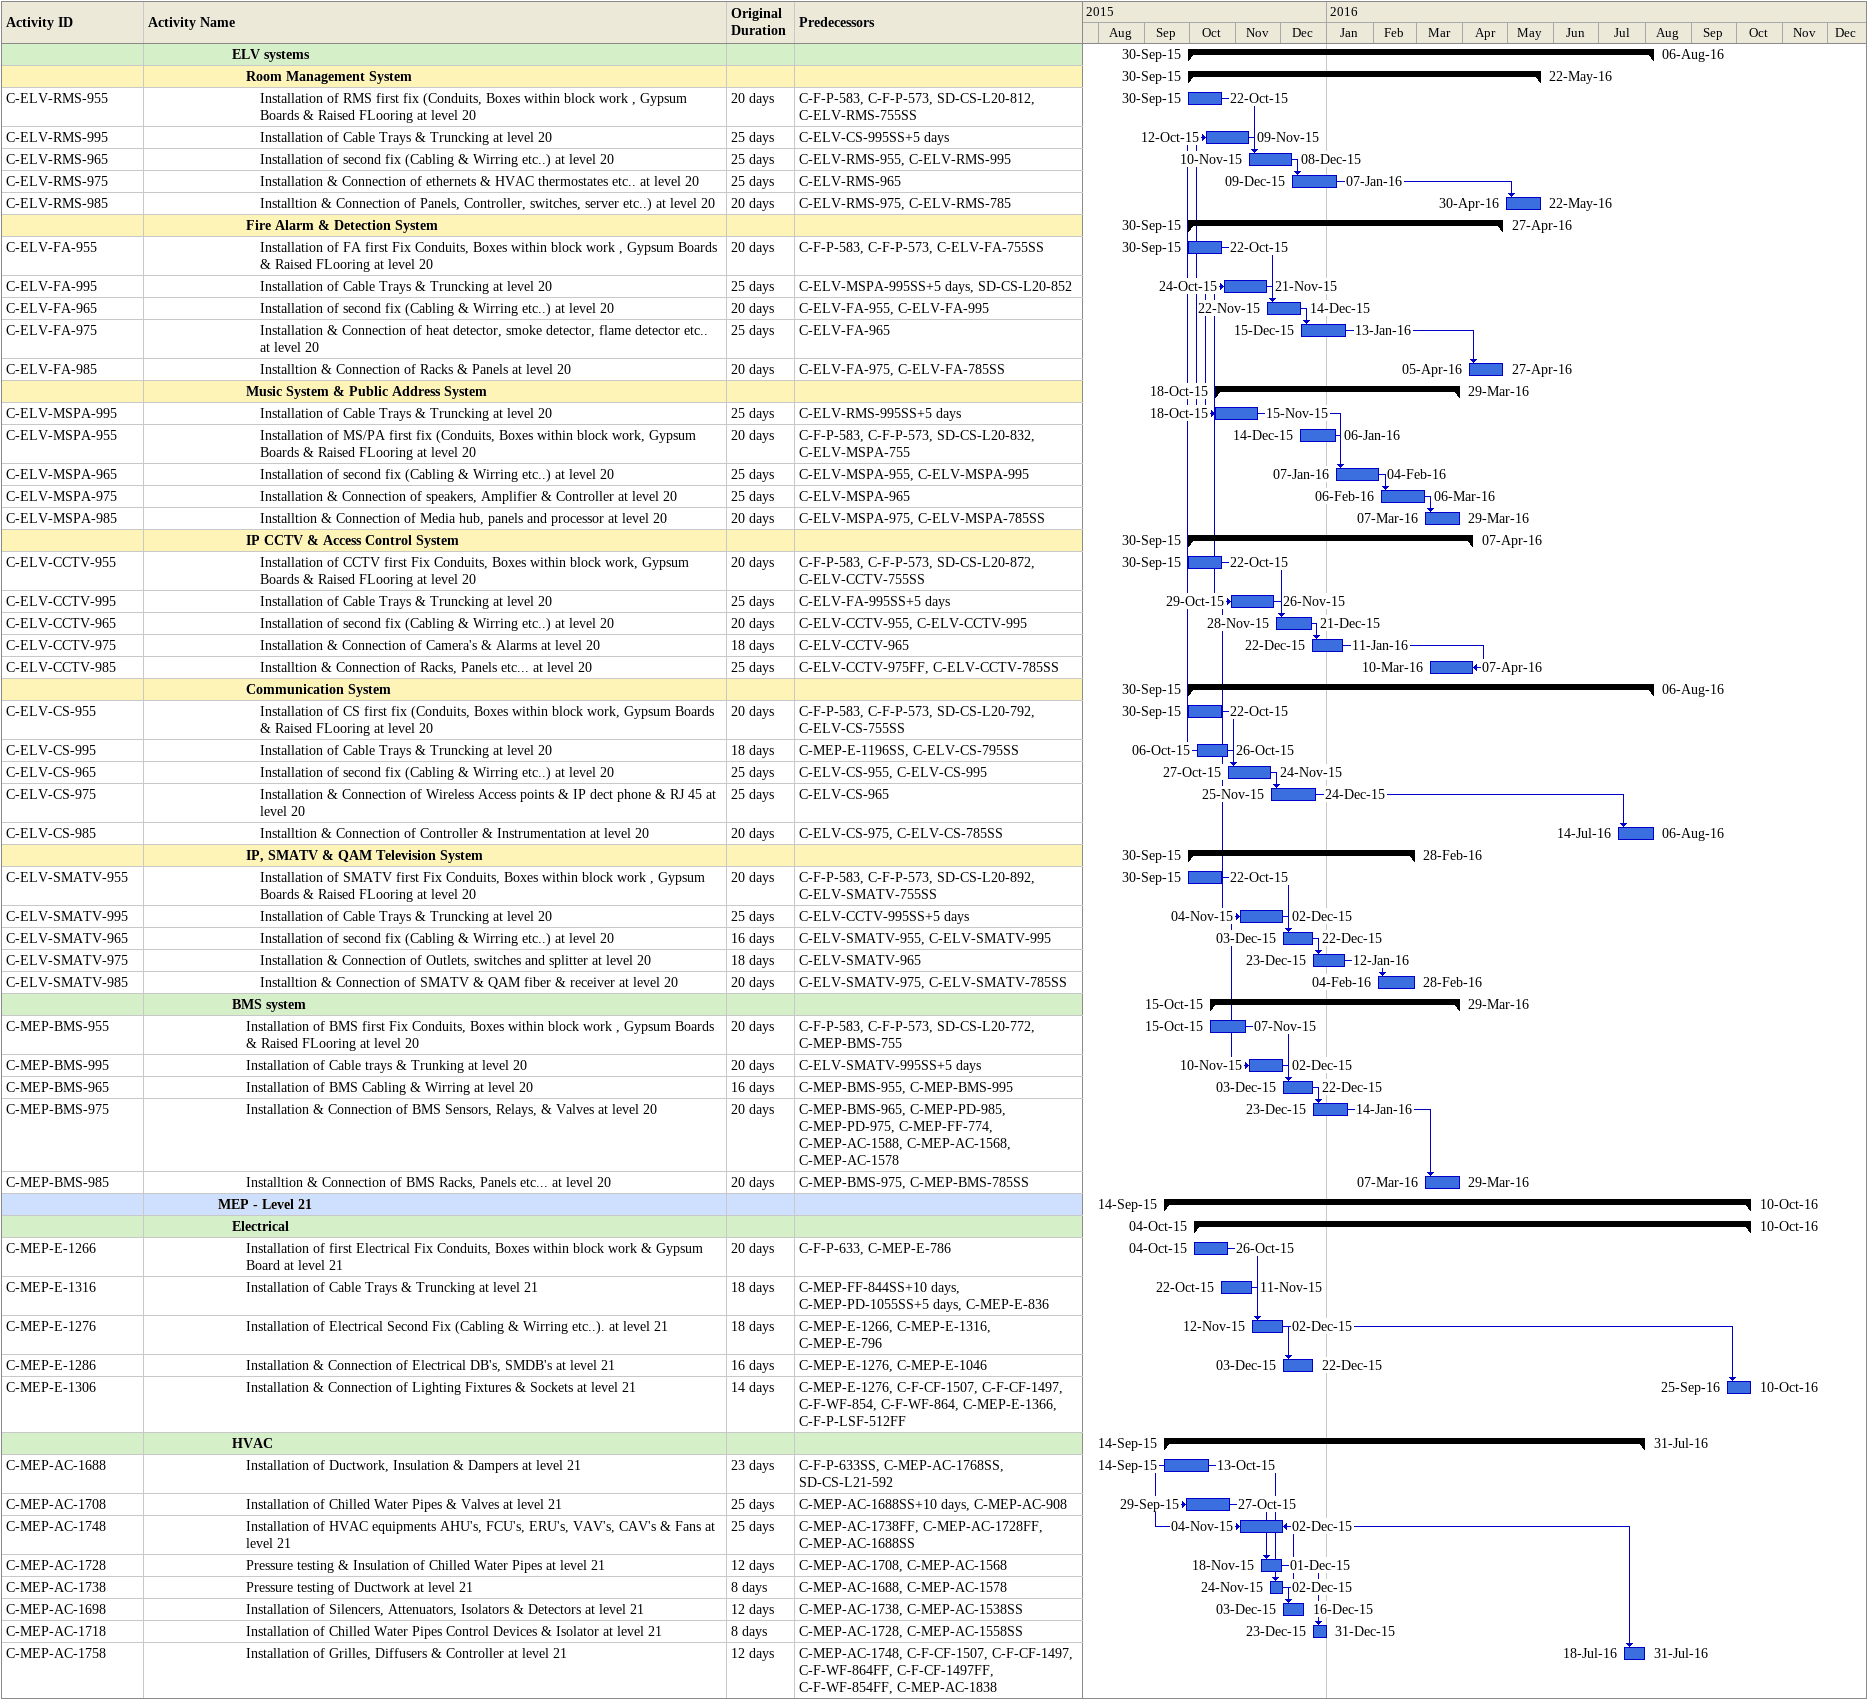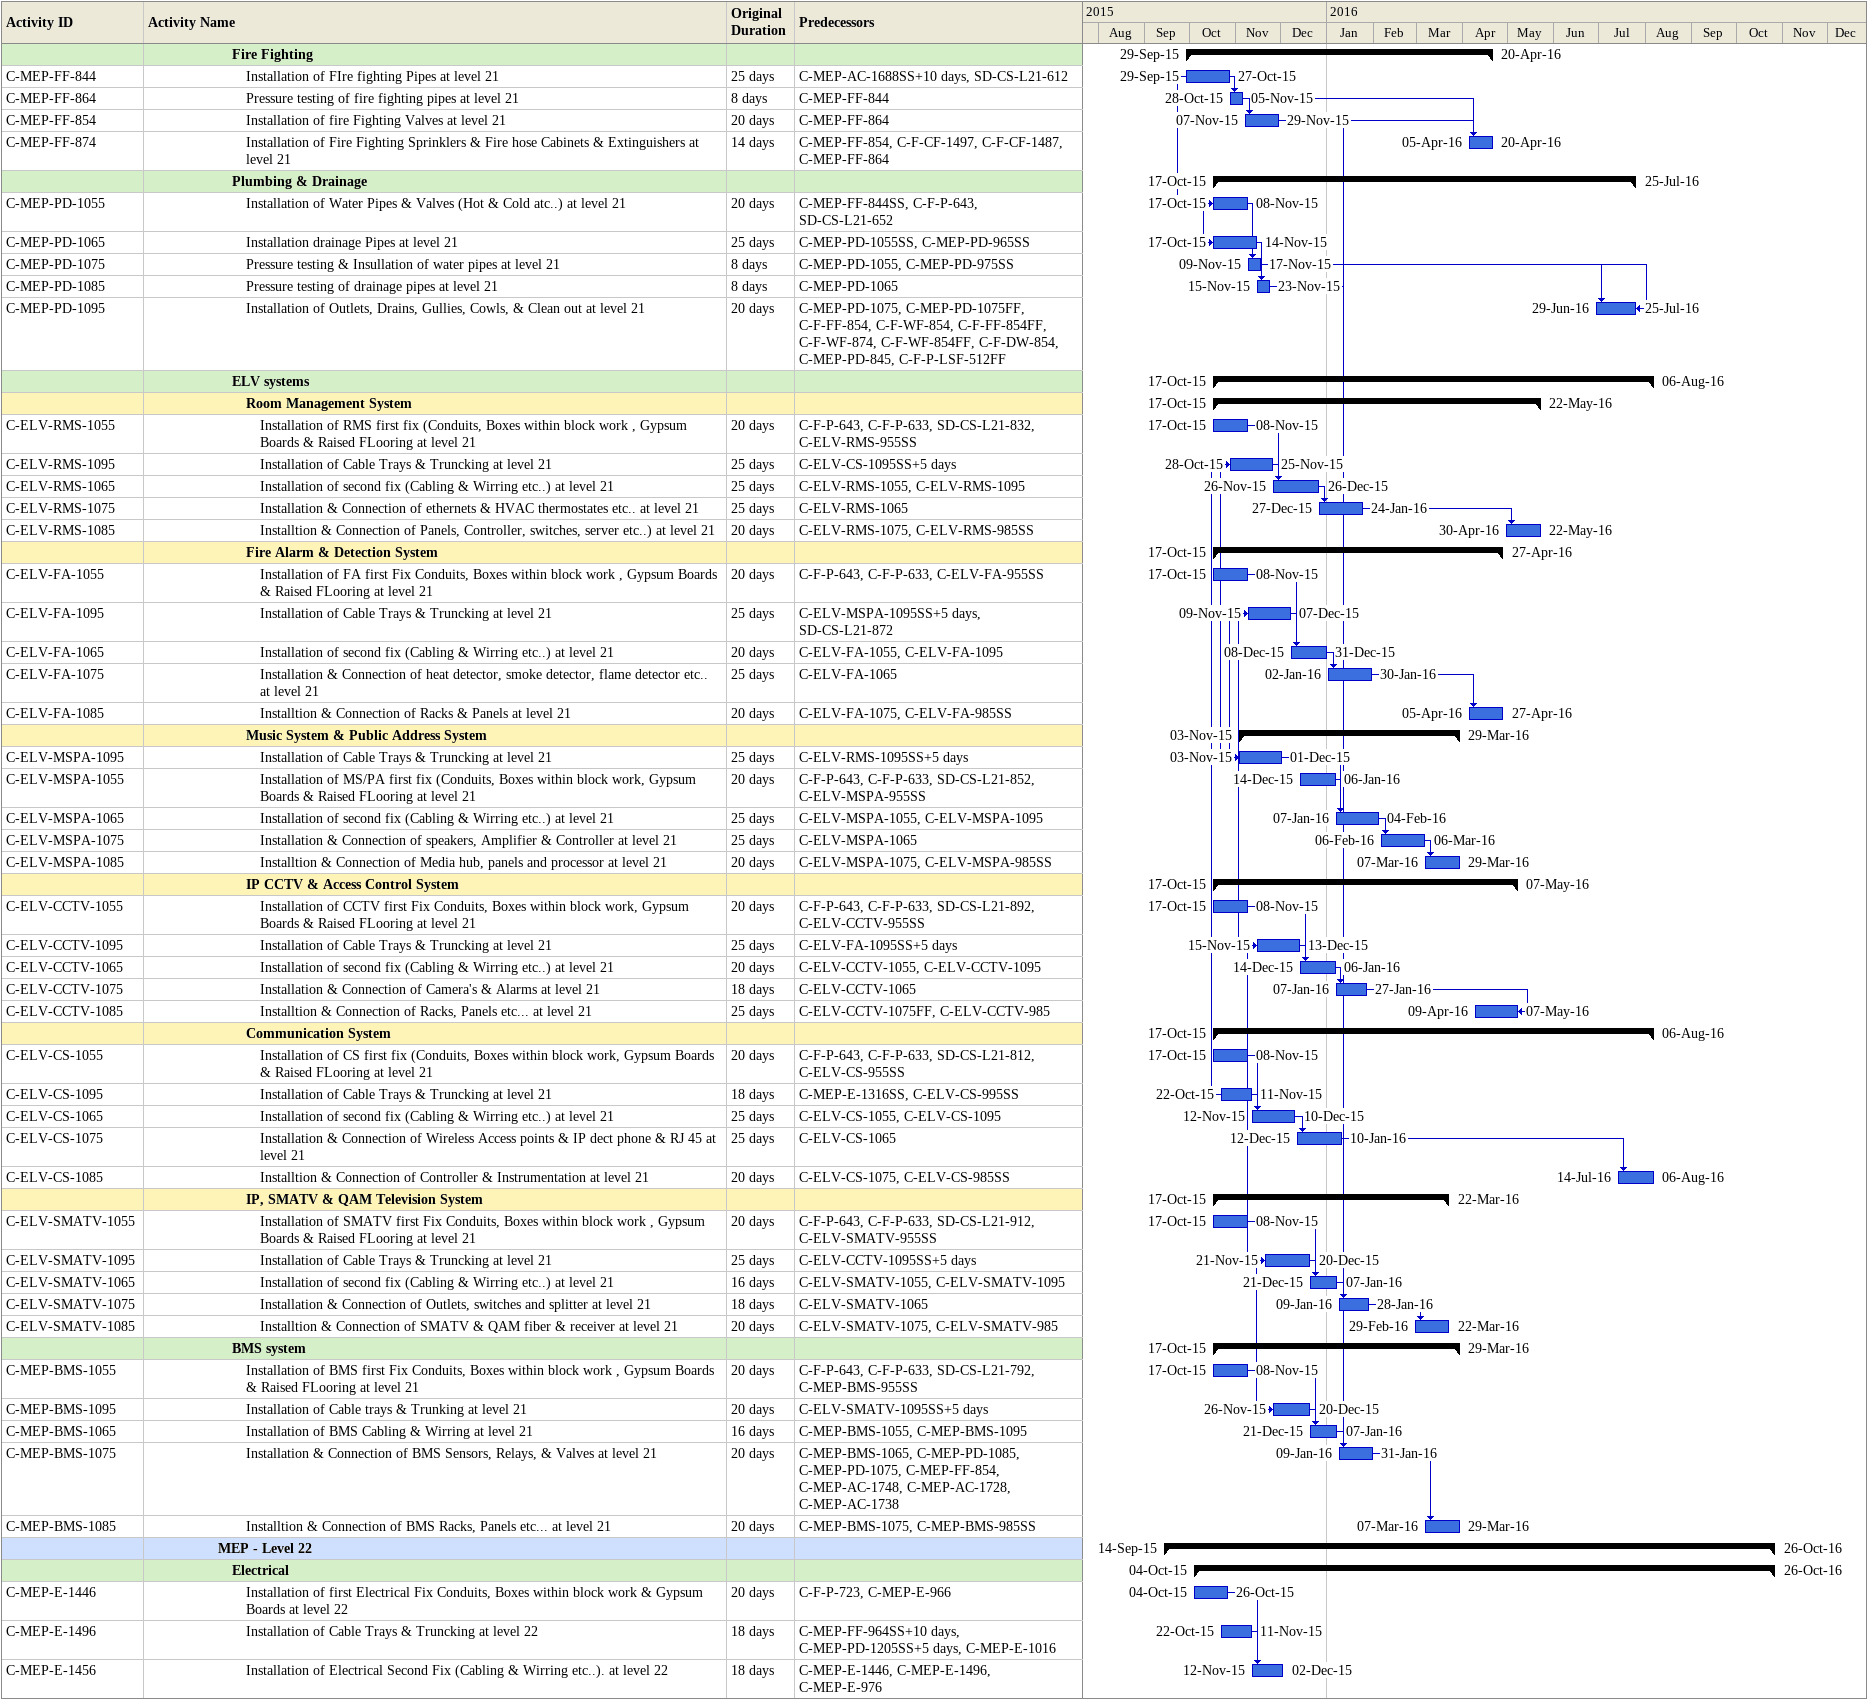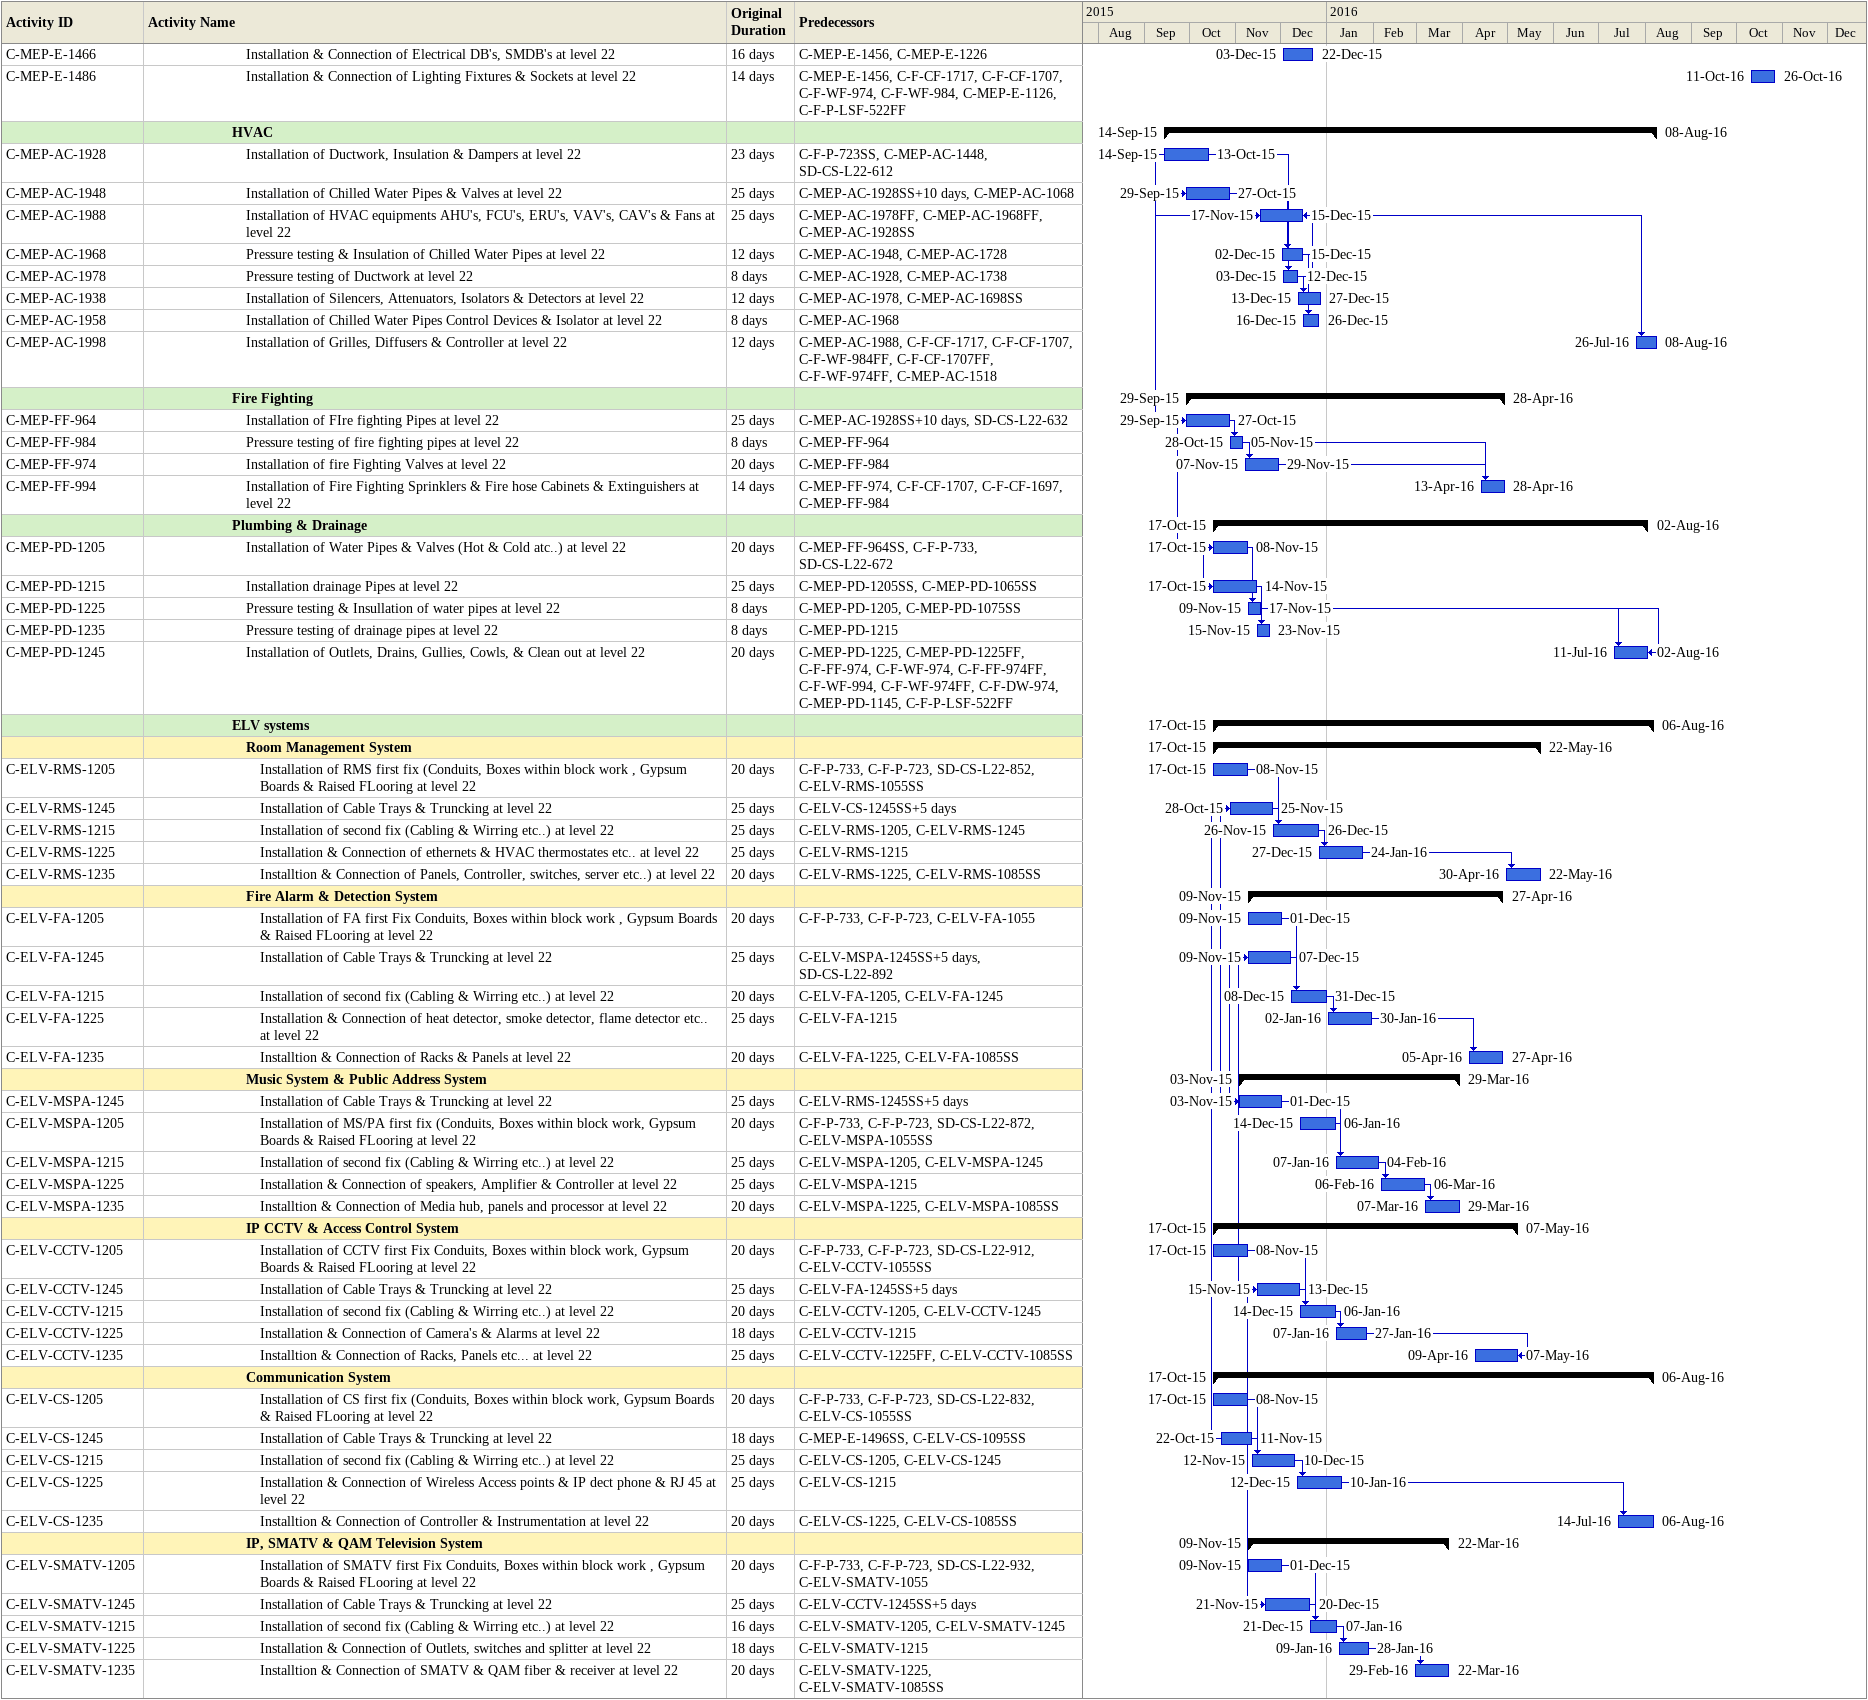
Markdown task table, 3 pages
| ID | Level | Task | Original duration | Start | Finish | Predecessors |
|---|---|---|---|---|---|---|
|  | 7 | **ELV systems** |  | 2015-09-30 | 2016-08-06 |  |
|  | 8 | **Room Management System** |  | 2015-09-30 | 2016-05-22 |  |
| C-ELV-RMS-955 | 9 | Installation of RMS first fix (Conduits, Boxes within block work , Gypsum Boards & Raised FLooring at level 20 | 20d | 2015-09-30 | 2015-10-22 | C-F-P-583, C-F-P-573, SD-CS-L20-812, C-ELV-RMS-755SS |
| C-ELV-RMS-995 | 9 | Installation of Cable Trays & Truncking at level 20 | 25d | 2015-10-12 | 2015-11-09 | C-ELV-CS-995SS+5d |
| C-ELV-RMS-965 | 9 | Installation of second fix (Cabling & Wirring etc..) at level 20 | 25d | 2015-11-10 | 2015-12-08 | C-ELV-RMS-955, C-ELV-RMS-995 |
| C-ELV-RMS-975 | 9 | Installation & Connection of ethernets & HVAC thermostates etc.. at level 20 | 25d | 2015-12-09 | 2016-01-07 | C-ELV-RMS-965 |
| C-ELV-RMS-985 | 9 | Installtion & Connection of Panels, Controller, switches, server etc..) at level 20 | 20d | 2016-04-30 | 2016-05-22 | C-ELV-RMS-975, C-ELV-RMS-785 |
|  | 8 | **Fire Alarm & Detection System** |  | 2015-09-30 | 2016-04-27 |  |
| C-ELV-FA-955 | 9 | Installation of FA first Fix Conduits, Boxes within block work , Gypsum Boards & Raised FLooring at level 20 | 20d | 2015-09-30 | 2015-10-22 | C-F-P-583, C-F-P-573, C-ELV-FA-755SS |
| C-ELV-FA-995 | 9 | Installation of Cable Trays & Truncking at level 20 | 25d | 2015-10-24 | 2015-11-21 | C-ELV-MSPA-995SS+5d, SD-CS-L20-852 |
| C-ELV-FA-965 | 9 | Installation of second fix (Cabling & Wirring etc..) at level 20 | 20d | 2015-11-22 | 2015-12-14 | C-ELV-FA-955, C-ELV-FA-995 |
| C-ELV-FA-975 | 9 | Installation & Connection of heat detector, smoke detector, flame detector etc.. at level 20 | 25d | 2015-12-15 | 2016-01-13 | C-ELV-FA-965 |
| C-ELV-FA-985 | 9 | Installtion & Connection of Racks & Panels at level 20 | 20d | 2016-04-05 | 2016-04-27 | C-ELV-FA-975, C-ELV-FA-785SS |
|  | 8 | **Music System & Public Address System** |  | 2015-10-18 | 2016-03-29 |  |
| C-ELV-MSPA-995 | 9 | Installation of Cable Trays & Truncking at level 20 | 25d | 2015-10-18 | 2015-11-15 | C-ELV-RMS-995SS+5d |
| C-ELV-MSPA-955 | 9 | Installation of MS/PA first fix (Conduits, Boxes within block work, Gypsum Boards & Raised FLooring at level 20 | 20d | 2015-12-14 | 2016-01-06 | C-F-P-583, C-F-P-573, SD-CS-L20-832, C-ELV-MSPA-755 |
| C-ELV-MSPA-965 | 9 | Installation of second fix (Cabling & Wirring etc..) at level 20 | 25d | 2016-01-07 | 2016-02-04 | C-ELV-MSPA-955, C-ELV-MSPA-995 |
| C-ELV-MSPA-975 | 9 | Installation & Connection of speakers, Amplifier & Controller at level 20 | 25d | 2016-02-06 | 2016-03-06 | C-ELV-MSPA-965 |
| C-ELV-MSPA-985 | 9 | Installtion & Connection of Media hub, panels and processor at level 20 | 20d | 2016-03-07 | 2016-03-29 | C-ELV-MSPA-975, C-ELV-MSPA-785SS |
|  | 8 | **IP CCTV & Access Control System** |  | 2015-09-30 | 2016-04-07 |  |
| C-ELV-CCTV-955 | 9 | Installation of CCTV first Fix Conduits, Boxes within block work, Gypsum Boards & Raised FLooring at level 20 | 20d | 2015-09-30 | 2015-10-22 | C-F-P-583, C-F-P-573, SD-CS-L20-872, C-ELV-CCTV-755SS |
| C-ELV-CCTV-995 | 9 | Installation of Cable Trays & Truncking at level 20 | 25d | 2015-10-29 | 2015-11-26 | C-ELV-FA-995SS+5d |
| C-ELV-CCTV-965 | 9 | Installation of second fix (Cabling & Wirring etc..) at level 20 | 20d | 2015-11-28 | 2015-12-21 | C-ELV-CCTV-955, C-ELV-CCTV-995 |
| C-ELV-CCTV-975 | 9 | Installation & Connection of Camera's & Alarms at level 20 | 18d | 2015-12-22 | 2016-01-11 | C-ELV-CCTV-965 |
| C-ELV-CCTV-985 | 9 | Installtion & Connection of Racks, Panels etc... at level 20 | 25d | 2016-03-10 | 2016-04-07 | C-ELV-CCTV-975FF, C-ELV-CCTV-785SS |
|  | 8 | **Communication System** |  | 2015-09-30 | 2016-08-06 |  |
| C-ELV-CS-955 | 9 | Installation of CS first fix (Conduits, Boxes within block work, Gypsum Boards & Raised FLooring at level 20 | 20d | 2015-09-30 | 2015-10-22 | C-F-P-583, C-F-P-573, SD-CS-L20-792, C-ELV-CS-755SS |
| C-ELV-CS-995 | 9 | Installation of Cable Trays & Truncking at level 20 | 18d | 2015-10-06 | 2015-10-26 | C-MEP-E-1196SS, C-ELV-CS-795SS |
| C-ELV-CS-965 | 9 | Installation of second fix (Cabling & Wirring etc..) at level 20 | 25d | 2015-10-27 | 2015-11-24 | C-ELV-CS-955, C-ELV-CS-995 |
| C-ELV-CS-975 | 9 | Installation & Connection of Wireless Access points & IP dect phone & RJ 45 at level 20 | 25d | 2015-11-25 | 2015-12-24 | C-ELV-CS-965 |
| C-ELV-CS-985 | 9 | Installtion & Connection of Controller & Instrumentation at level 20 | 20d | 2016-07-14 | 2016-08-06 | C-ELV-CS-975, C-ELV-CS-785SS |
|  | 8 | **IP, SMATV & QAM Television System** |  | 2015-09-30 | 2016-02-28 |  |
| C-ELV-SMATV-955 | 9 | Installation of SMATV first Fix Conduits, Boxes within block work , Gypsum Boards & Raised FLooring at level 20 | 20d | 2015-09-30 | 2015-10-22 | C-F-P-583, C-F-P-573, SD-CS-L20-892, C-ELV-SMATV-755SS |
| C-ELV-SMATV-995 | 9 | Installation of Cable Trays & Truncking at level 20 | 25d | 2015-11-04 | 2015-12-02 | C-ELV-CCTV-995SS+5d |
| C-ELV-SMATV-965 | 9 | Installation of second fix (Cabling & Wirring etc..) at level 20 | 16d | 2015-12-03 | 2015-12-22 | C-ELV-SMATV-955, C-ELV-SMATV-995 |
| C-ELV-SMATV-975 | 9 | Installation & Connection of Outlets, switches and splitter at level 20 | 18d | 2015-12-23 | 2016-01-12 | C-ELV-SMATV-965 |
| C-ELV-SMATV-985 | 9 | Installtion & Connection of SMATV & QAM fiber & receiver at level 20 | 20d | 2016-02-04 | 2016-02-28 | C-ELV-SMATV-975, C-ELV-SMATV-785SS |
|  | 7 | **BMS system** |  | 2015-10-15 | 2016-03-29 |  |
| C-MEP-BMS-955 | 8 | Installation of BMS first Fix Conduits, Boxes within block work , Gypsum Boards & Raised FLooring at level 20 | 20d | 2015-10-15 | 2015-11-07 | C-F-P-583, C-F-P-573, SD-CS-L20-772, C-MEP-BMS-755 |
| C-MEP-BMS-995 | 8 | Installation of Cable trays & Trunking at level 20 | 20d | 2015-11-10 | 2015-12-02 | C-ELV-SMATV-995SS+5d |
| C-MEP-BMS-965 | 8 | Installation of BMS Cabling & Wirring at level 20 | 16d | 2015-12-03 | 2015-12-22 | C-MEP-BMS-955, C-MEP-BMS-995 |
| C-MEP-BMS-975 | 8 | Installation & Connection of BMS Sensors, Relays, & Valves at level 20 | 20d | 2015-12-23 | 2016-01-14 | C-MEP-BMS-965, C-MEP-PD-985, C-MEP-PD-975, C-MEP-FF-774, C-MEP-AC-1588, C-MEP-AC-1568, C-MEP-AC-1578 |
| C-MEP-BMS-985 | 8 | Installtion & Connection of BMS Racks, Panels etc... at level 20 | 20d | 2016-03-07 | 2016-03-29 | C-MEP-BMS-975, C-MEP-BMS-785SS |
|  | 6 | **MEP - Level 21** |  | 2015-09-14 | 2016-10-10 |  |
|  | 7 | **Electrical** |  | 2015-10-04 | 2016-10-10 |  |
| C-MEP-E-1266 | 8 | Installation of first Electrical Fix Conduits, Boxes within block work & Gypsum Board at level 21 | 20d | 2015-10-04 | 2015-10-26 | C-F-P-633, C-MEP-E-786 |
| C-MEP-E-1316 | 8 | Installation of Cable Trays & Truncking at level 21 | 18d | 2015-10-22 | 2015-11-11 | C-MEP-FF-844SS+10d, C-MEP-PD-1055SS+5d, C-MEP-E-836 |
| C-MEP-E-1276 | 8 | Installation of Electrical Second Fix (Cabling & Wirring etc..). at level 21 | 18d | 2015-11-12 | 2015-12-02 | C-MEP-E-1266, C-MEP-E-1316, C-MEP-E-796 |
| C-MEP-E-1286 | 8 | Installation & Connection of Electrical DB's, SMDB's at level 21 | 16d | 2015-12-03 | 2015-12-22 | C-MEP-E-1276, C-MEP-E-1046 |
| C-MEP-E-1306 | 8 | Installation & Connection of Lighting Fixtures & Sockets at level 21 | 14d | 2016-09-25 | 2016-10-10 | C-MEP-E-1276, C-F-CF-1507, C-F-CF-1497, C-F-WF-854, C-F-WF-864, C-MEP-E-1366, C-F-P-LSF-512FF |
|  | 7 | **HVAC** |  | 2015-09-14 | 2016-07-31 |  |
| C-MEP-AC-1688 | 8 | Installation of Ductwork, Insulation & Dampers at level 21 | 23d | 2015-09-14 | 2015-10-13 | C-F-P-633SS, C-MEP-AC-1768SS, SD-CS-L21-592 |
| C-MEP-AC-1708 | 8 | Installation of Chilled Water Pipes & Valves at level 21 | 25d | 2015-09-29 | 2015-10-27 | C-MEP-AC-1688SS+10d, C-MEP-AC-908 |
| C-MEP-AC-1748 | 8 | Installation of HVAC equipments AHU's, FCU's, ERU's, VAV's, CAV's & Fans at level 21 | 25d | 2015-11-04 | 2015-12-02 | C-MEP-AC-1738FF, C-MEP-AC-1728FF, C-MEP-AC-1688SS |
| C-MEP-AC-1728 | 8 | Pressure testing & Insulation of Chilled Water Pipes at level 21 | 12d | 2015-11-18 | 2015-12-01 | C-MEP-AC-1708, C-MEP-AC-1568 |
| C-MEP-AC-1738 | 8 | Pressure testing of Ductwork at level 21 | 8d | 2015-11-24 | 2015-12-02 | C-MEP-AC-1688, C-MEP-AC-1578 |
| C-MEP-AC-1698 | 8 | Installation of Silencers, Attenuators, Isolators & Detectors at level 21 | 12d | 2015-12-03 | 2015-12-16 | C-MEP-AC-1738, C-MEP-AC-1538SS |
| C-MEP-AC-1718 | 8 | Installation of Chilled Water Pipes Control Devices & Isolator at level 21 | 8d | 2015-12-23 | 2015-12-31 | C-MEP-AC-1728, C-MEP-AC-1558SS |
| C-MEP-AC-1758 | 8 | Installation of Grilles, Diffusers & Controller at level 21 | 12d | 2016-07-18 | 2016-07-31 | C-MEP-AC-1748, C-F-CF-1507, C-F-CF-1497, C-F-WF-864FF, C-F-CF-1497FF, C-F-WF-854FF, C-MEP-AC-1838 |
|  | 7 | **Fire Fighting** |  | 2015-09-29 | 2016-04-20 |  |
| C-MEP-FF-844 | 8 | Installation of FIre fighting Pipes at level 21 | 25d | 2015-09-29 | 2015-10-27 | C-MEP-AC-1688SS+10d, SD-CS-L21-612 |
| C-MEP-FF-864 | 8 | Pressure testing of fire fighting pipes at level 21 | 8d | 2015-10-28 | 2015-11-05 | C-MEP-FF-844 |
| C-MEP-FF-854 | 8 | Installation of fire Fighting Valves at level 21 | 20d | 2015-11-07 | 2015-11-29 | C-MEP-FF-864 |
| C-MEP-FF-874 | 8 | Installation of Fire Fighting Sprinklers & Fire hose Cabinets & Extinguishers at level 21 | 14d | 2016-04-05 | 2016-04-20 | C-MEP-FF-854, C-F-CF-1497, C-F-CF-1487, C-MEP-FF-864 |
|  | 7 | **Plumbing & Drainage** |  | 2015-10-17 | 2016-07-25 |  |
| C-MEP-PD-1055 | 8 | Installation of Water Pipes & Valves (Hot & Cold atc..) at level 21 | 20d | 2015-10-17 | 2015-11-08 | C-MEP-FF-844SS, C-F-P-643, SD-CS-L21-652 |
| C-MEP-PD-1065 | 8 | Installation drainage Pipes at level 21 | 25d | 2015-10-17 | 2015-11-14 | C-MEP-PD-1055SS, C-MEP-PD-965SS |
| C-MEP-PD-1075 | 8 | Pressure testing & Insullation of water pipes at level 21 | 8d | 2015-11-09 | 2015-11-17 | C-MEP-PD-1055, C-MEP-PD-975SS |
| C-MEP-PD-1085 | 8 | Pressure testing of drainage pipes at level 21 | 8d | 2015-11-15 | 2015-11-23 | C-MEP-PD-1065 |
| C-MEP-PD-1095 | 8 | Installation of Outlets, Drains, Gullies, Cowls, & Clean out at level 21 | 20d | 2016-06-29 | 2016-07-25 | C-MEP-PD-1075, C-MEP-PD-1075FF, C-F-FF-854, C-F-WF-854, C-F-FF-854FF, C-F-WF-874, C-F-WF-854FF, C-F-DW-854, C-MEP-PD-845, C-F-P-LSF-512FF |
|  | 7 | **ELV systems** |  | 2015-10-17 | 2016-08-06 |  |
|  | 8 | **Room Management System** |  | 2015-10-17 | 2016-05-22 |  |
| C-ELV-RMS-1055 | 9 | Installation of RMS first fix (Conduits, Boxes within block work , Gypsum Boards & Raised FLooring at level 21 | 20d | 2015-10-17 | 2015-11-08 | C-F-P-643, C-F-P-633, SD-CS-L21-832, C-ELV-RMS-955SS |
| C-ELV-RMS-1095 | 9 | Installation of Cable Trays & Truncking at level 21 | 25d | 2015-10-28 | 2015-11-25 | C-ELV-CS-1095SS+5d |
| C-ELV-RMS-1065 | 9 | Installation of second fix (Cabling & Wirring etc..) at level 21 | 25d | 2015-11-26 | 2015-12-26 | C-ELV-RMS-1055, C-ELV-RMS-1095 |
| C-ELV-RMS-1075 | 9 | Installation & Connection of ethernets & HVAC thermostates etc.. at level 21 | 25d | 2015-12-27 | 2016-01-24 | C-ELV-RMS-1065 |
| C-ELV-RMS-1085 | 9 | Installtion & Connection of Panels, Controller, switches, server etc..) at level 21 | 20d | 2016-04-30 | 2016-05-22 | C-ELV-RMS-1075, C-ELV-RMS-985SS |
|  | 8 | **Fire Alarm & Detection System** |  | 2015-10-17 | 2016-04-27 |  |
| C-ELV-FA-1055 | 9 | Installation of FA first Fix Conduits, Boxes within block work , Gypsum Boards & Raised FLooring at level 21 | 20d | 2015-10-17 | 2015-11-08 | C-F-P-643, C-F-P-633, C-ELV-FA-955SS |
| C-ELV-FA-1095 | 9 | Installation of Cable Trays & Truncking at level 21 | 25d | 2015-11-09 | 2015-12-07 | C-ELV-MSPA-1095SS+5d, SD-CS-L21-872 |
| C-ELV-FA-1065 | 9 | Installation of second fix (Cabling & Wirring etc..) at level 21 | 20d | 2015-12-08 | 2015-12-31 | C-ELV-FA-1055, C-ELV-FA-1095 |
| C-ELV-FA-1075 | 9 | Installation & Connection of heat detector, smoke detector, flame detector etc.. at level 21 | 25d | 2016-01-02 | 2016-01-30 | C-ELV-FA-1065 |
| C-ELV-FA-1085 | 9 | Installtion & Connection of Racks & Panels at level 21 | 20d | 2016-04-05 | 2016-04-27 | C-ELV-FA-1075, C-ELV-FA-985SS |
|  | 8 | **Music System & Public Address System** |  | 2015-11-03 | 2016-03-29 |  |
| C-ELV-MSPA-1095 | 9 | Installation of Cable Trays & Truncking at level 21 | 25d | 2015-11-03 | 2015-12-01 | C-ELV-RMS-1095SS+5d |
| C-ELV-MSPA-1055 | 9 | Installation of MS/PA first fix (Conduits, Boxes within block work, Gypsum Boards & Raised FLooring at level 21 | 20d | 2015-12-14 | 2016-01-06 | C-F-P-643, C-F-P-633, SD-CS-L21-852, C-ELV-MSPA-955SS |
| C-ELV-MSPA-1065 | 9 | Installation of second fix (Cabling & Wirring etc..) at level 21 | 25d | 2016-01-07 | 2016-02-04 | C-ELV-MSPA-1055, C-ELV-MSPA-1095 |
| C-ELV-MSPA-1075 | 9 | Installation & Connection of speakers, Amplifier & Controller at level 21 | 25d | 2016-02-06 | 2016-03-06 | C-ELV-MSPA-1065 |
| C-ELV-MSPA-1085 | 9 | Installtion & Connection of Media hub, panels and processor at level 21 | 20d | 2016-03-07 | 2016-03-29 | C-ELV-MSPA-1075, C-ELV-MSPA-985SS |
|  | 8 | **IP CCTV & Access Control System** |  | 2015-10-17 | 2016-05-07 |  |
| C-ELV-CCTV-1055 | 9 | Installation of CCTV first Fix Conduits, Boxes within block work, Gypsum Boards & Raised FLooring at level 21 | 20d | 2015-10-17 | 2015-11-08 | C-F-P-643, C-F-P-633, SD-CS-L21-892, C-ELV-CCTV-955SS |
| C-ELV-CCTV-1095 | 9 | Installation of Cable Trays & Truncking at level 21 | 25d | 2015-11-15 | 2015-12-13 | C-ELV-FA-1095SS+5d |
| C-ELV-CCTV-1065 | 9 | Installation of second fix (Cabling & Wirring etc..) at level 21 | 20d | 2015-12-14 | 2016-01-06 | C-ELV-CCTV-1055, C-ELV-CCTV-1095 |
| C-ELV-CCTV-1075 | 9 | Installation & Connection of Camera's & Alarms at level 21 | 18d | 2016-01-07 | 2016-01-27 | C-ELV-CCTV-1065 |
| C-ELV-CCTV-1085 | 9 | Installtion & Connection of Racks, Panels etc... at level 21 | 25d | 2016-04-09 | 2016-05-07 | C-ELV-CCTV-1075FF, C-ELV-CCTV-985 |
|  | 8 | **Communication System** |  | 2015-10-17 | 2016-08-06 |  |
| C-ELV-CS-1055 | 9 | Installation of CS first fix (Conduits, Boxes within block work, Gypsum Boards & Raised FLooring at level 21 | 20d | 2015-10-17 | 2015-11-08 | C-F-P-643, C-F-P-633, SD-CS-L21-812, C-ELV-CS-955SS |
| C-ELV-CS-1095 | 9 | Installation of Cable Trays & Truncking at level 21 | 18d | 2015-10-22 | 2015-11-11 | C-MEP-E-1316SS, C-ELV-CS-995SS |
| C-ELV-CS-1065 | 9 | Installation of second fix (Cabling & Wirring etc..) at level 21 | 25d | 2015-11-12 | 2015-12-10 | C-ELV-CS-1055, C-ELV-CS-1095 |
| C-ELV-CS-1075 | 9 | Installation & Connection of Wireless Access points & IP dect phone & RJ 45 at level 21 | 25d | 2015-12-12 | 2016-01-10 | C-ELV-CS-1065 |
| C-ELV-CS-1085 | 9 | Installtion & Connection of Controller & Instrumentation at level 21 | 20d | 2016-07-14 | 2016-08-06 | C-ELV-CS-1075, C-ELV-CS-985SS |
|  | 8 | **IP, SMATV & QAM Television System** |  | 2015-10-17 | 2016-03-22 |  |
| C-ELV-SMATV-1055 | 9 | Installation of SMATV first Fix Conduits, Boxes within block work , Gypsum Boards & Raised FLooring at level 21 | 20d | 2015-10-17 | 2015-11-08 | C-F-P-643, C-F-P-633, SD-CS-L21-912, C-ELV-SMATV-955SS |
| C-ELV-SMATV-1095 | 9 | Installation of Cable Trays & Truncking at level 21 | 25d | 2015-11-21 | 2015-12-20 | C-ELV-CCTV-1095SS+5d |
| C-ELV-SMATV-1065 | 9 | Installation of second fix (Cabling & Wirring etc..) at level 21 | 16d | 2015-12-21 | 2016-01-07 | C-ELV-SMATV-1055, C-ELV-SMATV-1095 |
| C-ELV-SMATV-1075 | 9 | Installation & Connection of Outlets, switches and splitter at level 21 | 18d | 2016-01-09 | 2016-01-28 | C-ELV-SMATV-1065 |
| C-ELV-SMATV-1085 | 9 | Installtion & Connection of SMATV & QAM fiber & receiver at level 21 | 20d | 2016-02-29 | 2016-03-22 | C-ELV-SMATV-1075, C-ELV-SMATV-985 |
|  | 7 | **BMS system** |  | 2015-10-17 | 2016-03-29 |  |
| C-MEP-BMS-1055 | 8 | Installation of BMS first Fix Conduits, Boxes within block work , Gypsum Boards & Raised FLooring at level 21 | 20d | 2015-10-17 | 2015-11-08 | C-F-P-643, C-F-P-633, SD-CS-L21-792, C-MEP-BMS-955SS |
| C-MEP-BMS-1095 | 8 | Installation of Cable trays & Trunking at level 21 | 20d | 2015-11-26 | 2015-12-20 | C-ELV-SMATV-1095SS+5d |
| C-MEP-BMS-1065 | 8 | Installation of BMS Cabling & Wirring at level 21 | 16d | 2015-12-21 | 2016-01-07 | C-MEP-BMS-1055, C-MEP-BMS-1095 |
| C-MEP-BMS-1075 | 8 | Installation & Connection of BMS Sensors, Relays, & Valves at level 21 | 20d | 2016-01-09 | 2016-01-31 | C-MEP-BMS-1065, C-MEP-PD-1085, C-MEP-PD-1075, C-MEP-FF-854, C-MEP-AC-1748, C-MEP-AC-1728, C-MEP-AC-1738 |
| C-MEP-BMS-1085 | 8 | Installtion & Connection of BMS Racks, Panels etc... at level 21 | 20d | 2016-03-07 | 2016-03-29 | C-MEP-BMS-1075, C-MEP-BMS-985SS |
|  | 6 | **MEP - Level 22** |  | 2015-09-14 | 2016-10-26 |  |
|  | 7 | **Electrical** |  | 2015-10-04 | 2016-10-26 |  |
| C-MEP-E-1446 | 8 | Installation of first Electrical Fix Conduits, Boxes within block work & Gypsum Boards at level 22 | 20d | 2015-10-04 | 2015-10-26 | C-F-P-723, C-MEP-E-966 |
| C-MEP-E-1496 | 8 | Installation of Cable Trays & Truncking at level 22 | 18d | 2015-10-22 | 2015-11-11 | C-MEP-FF-964SS+10d, C-MEP-PD-1205SS+5d, C-MEP-E-1016 |
| C-MEP-E-1456 | 8 | Installation of Electrical Second Fix (Cabling & Wirring etc..). at level 22 | 18d | 2015-11-12 | 2015-12-02 | C-MEP-E-1446, C-MEP-E-1496, C-MEP-E-976 |
| C-MEP-E-1466 | 8 | Installation & Connection of Electrical DB's, SMDB's at level 22 | 16d | 2015-12-03 | 2015-12-22 | C-MEP-E-1456, C-MEP-E-1226 |
| C-MEP-E-1486 | 8 | Installation & Connection of Lighting Fixtures & Sockets at level 22 | 14d | 2016-10-11 | 2016-10-26 | C-MEP-E-1456, C-F-CF-1717, C-F-CF-1707, C-F-WF-974, C-F-WF-984, C-MEP-E-1126, C-F-P-LSF-522FF |
|  | 7 | **HVAC** |  | 2015-09-14 | 2016-08-08 |  |
| C-MEP-AC-1928 | 8 | Installation of Ductwork, Insulation & Dampers at level 22 | 23d | 2015-09-14 | 2015-10-13 | C-F-P-723SS, C-MEP-AC-1448, SD-CS-L22-612 |
| C-MEP-AC-1948 | 8 | Installation of Chilled Water Pipes & Valves at level 22 | 25d | 2015-09-29 | 2015-10-27 | C-MEP-AC-1928SS+10d, C-MEP-AC-1068 |
| C-MEP-AC-1988 | 8 | Installation of HVAC equipments AHU's, FCU's, ERU's, VAV's, CAV's & Fans at level 22 | 25d | 2015-11-17 | 2015-12-15 | C-MEP-AC-1978FF, C-MEP-AC-1968FF, C-MEP-AC-1928SS |
| C-MEP-AC-1968 | 8 | Pressure testing & Insulation of Chilled Water Pipes at level 22 | 12d | 2015-12-02 | 2015-12-15 | C-MEP-AC-1948, C-MEP-AC-1728 |
| C-MEP-AC-1978 | 8 | Pressure testing of Ductwork at level 22 | 8d | 2015-12-03 | 2015-12-12 | C-MEP-AC-1928, C-MEP-AC-1738 |
| C-MEP-AC-1938 | 8 | Installation of Silencers, Attenuators, Isolators & Detectors at level 22 | 12d | 2015-12-13 | 2015-12-27 | C-MEP-AC-1978, C-MEP-AC-1698SS |
| C-MEP-AC-1958 | 8 | Installation of Chilled Water Pipes Control Devices & Isolator at level 22 | 8d | 2015-12-16 | 2015-12-26 | C-MEP-AC-1968 |
| C-MEP-AC-1998 | 8 | Installation of Grilles, Diffusers & Controller at level 22 | 12d | 2016-07-26 | 2016-08-08 | C-MEP-AC-1988, C-F-CF-1717, C-F-CF-1707, C-F-WF-984FF, C-F-CF-1707FF, C-F-WF-974FF, C-MEP-AC-1518 |
|  | 7 | **Fire Fighting** |  | 2015-09-29 | 2016-04-28 |  |
| C-MEP-FF-964 | 8 | Installation of FIre fighting Pipes at level 22 | 25d | 2015-09-29 | 2015-10-27 | C-MEP-AC-1928SS+10d, SD-CS-L22-632 |
| C-MEP-FF-984 | 8 | Pressure testing of fire fighting pipes at level 22 | 8d | 2015-10-28 | 2015-11-05 | C-MEP-FF-964 |
| C-MEP-FF-974 | 8 | Installation of fire Fighting Valves at level 22 | 20d | 2015-11-07 | 2015-11-29 | C-MEP-FF-984 |
| C-MEP-FF-994 | 8 | Installation of Fire Fighting Sprinklers & Fire hose Cabinets & Extinguishers at level 22 | 14d | 2016-04-13 | 2016-04-28 | C-MEP-FF-974, C-F-CF-1707, C-F-CF-1697, C-MEP-FF-984 |
|  | 7 | **Plumbing & Drainage** |  | 2015-10-17 | 2016-08-02 |  |
| C-MEP-PD-1205 | 8 | Installation of Water Pipes & Valves (Hot & Cold atc..) at level 22 | 20d | 2015-10-17 | 2015-11-08 | C-MEP-FF-964SS, C-F-P-733, SD-CS-L22-672 |
| C-MEP-PD-1215 | 8 | Installation drainage Pipes at level 22 | 25d | 2015-10-17 | 2015-11-14 | C-MEP-PD-1205SS, C-MEP-PD-1065SS |
| C-MEP-PD-1225 | 8 | Pressure testing & Insullation of water pipes at level 22 | 8d | 2015-11-09 | 2015-11-17 | C-MEP-PD-1205, C-MEP-PD-1075SS |
| C-MEP-PD-1235 | 8 | Pressure testing of drainage pipes at level 22 | 8d | 2015-11-15 | 2015-11-23 | C-MEP-PD-1215 |
| C-MEP-PD-1245 | 8 | Installation of Outlets, Drains, Gullies, Cowls, & Clean out at level 22 | 20d | 2016-07-11 | 2016-08-02 | C-MEP-PD-1225, C-MEP-PD-1225FF, C-F-FF-974, C-F-WF-974, C-F-FF-974FF, C-F-WF-994, C-F-WF-974FF, C-F-DW-974, C-MEP-PD-1145, C-F-P-LSF-522FF |
|  | 7 | **ELV systems** |  | 2015-10-17 | 2016-08-06 |  |
|  | 8 | **Room Management System** |  | 2015-10-17 | 2016-05-22 |  |
| C-ELV-RMS-1205 | 9 | Installation of RMS first fix (Conduits, Boxes within block work , Gypsum Boards & Raised FLooring at level 22 | 20d | 2015-10-17 | 2015-11-08 | C-F-P-733, C-F-P-723, SD-CS-L22-852, C-ELV-RMS-1055SS |
| C-ELV-RMS-1245 | 9 | Installation of Cable Trays & Truncking at level 22 | 25d | 2015-10-28 | 2015-11-25 | C-ELV-CS-1245SS+5d |
| C-ELV-RMS-1215 | 9 | Installation of second fix (Cabling & Wirring etc..) at level 22 | 25d | 2015-11-26 | 2015-12-26 | C-ELV-RMS-1205, C-ELV-RMS-1245 |
| C-ELV-RMS-1225 | 9 | Installation & Connection of ethernets & HVAC thermostates etc.. at level 22 | 25d | 2015-12-27 | 2016-01-24 | C-ELV-RMS-1215 |
| C-ELV-RMS-1235 | 9 | Installtion & Connection of Panels, Controller, switches, server etc..) at level 22 | 20d | 2016-04-30 | 2016-05-22 | C-ELV-RMS-1225, C-ELV-RMS-1085SS |
|  | 8 | **Fire Alarm & Detection System** |  | 2015-11-09 | 2016-04-27 |  |
| C-ELV-FA-1205 | 9 | Installation of FA first Fix Conduits, Boxes within block work , Gypsum Boards & Raised FLooring at level 22 | 20d | 2015-11-09 | 2015-12-01 | C-F-P-733, C-F-P-723, C-ELV-FA-1055 |
| C-ELV-FA-1245 | 9 | Installation of Cable Trays & Truncking at level 22 | 25d | 2015-11-09 | 2015-12-07 | C-ELV-MSPA-1245SS+5d, SD-CS-L22-892 |
| C-ELV-FA-1215 | 9 | Installation of second fix (Cabling & Wirring etc..) at level 22 | 20d | 2015-12-08 | 2015-12-31 | C-ELV-FA-1205, C-ELV-FA-1245 |
| C-ELV-FA-1225 | 9 | Installation & Connection of heat detector, smoke detector, flame detector etc.. at level 22 | 25d | 2016-01-02 | 2016-01-30 | C-ELV-FA-1215 |
| C-ELV-FA-1235 | 9 | Installtion & Connection of Racks & Panels at level 22 | 20d | 2016-04-05 | 2016-04-27 | C-ELV-FA-1225, C-ELV-FA-1085SS |
|  | 8 | **Music System & Public Address System** |  | 2015-11-03 | 2016-03-29 |  |
| C-ELV-MSPA-1245 | 9 | Installation of Cable Trays & Truncking at level 22 | 25d | 2015-11-03 | 2015-12-01 | C-ELV-RMS-1245SS+5d |
| C-ELV-MSPA-1205 | 9 | Installation of MS/PA first fix (Conduits, Boxes within block work, Gypsum Boards & Raised FLooring at level 22 | 20d | 2015-12-14 | 2016-01-06 | C-F-P-733, C-F-P-723, SD-CS-L22-872, C-ELV-MSPA-1055SS |
| C-ELV-MSPA-1215 | 9 | Installation of second fix (Cabling & Wirring etc..) at level 22 | 25d | 2016-01-07 | 2016-02-04 | C-ELV-MSPA-1205, C-ELV-MSPA-1245 |
| C-ELV-MSPA-1225 | 9 | Installation & Connection of speakers, Amplifier & Controller at level 22 | 25d | 2016-02-06 | 2016-03-06 | C-ELV-MSPA-1215 |
| C-ELV-MSPA-1235 | 9 | Installtion & Connection of Media hub, panels and processor at level 22 | 20d | 2016-03-07 | 2016-03-29 | C-ELV-MSPA-1225, C-ELV-MSPA-1085SS |
|  | 8 | **IP CCTV & Access Control System** |  | 2015-10-17 | 2016-05-07 |  |
| C-ELV-CCTV-1205 | 9 | Installation of CCTV first Fix Conduits, Boxes within block work, Gypsum Boards & Raised FLooring at level 22 | 20d | 2015-10-17 | 2015-11-08 | C-F-P-733, C-F-P-723, SD-CS-L22-912, C-ELV-CCTV-1055SS |
| C-ELV-CCTV-1245 | 9 | Installation of Cable Trays & Truncking at level 22 | 25d | 2015-11-15 | 2015-12-13 | C-ELV-FA-1245SS+5d |
| C-ELV-CCTV-1215 | 9 | Installation of second fix (Cabling & Wirring etc..) at level 22 | 20d | 2015-12-14 | 2016-01-06 | C-ELV-CCTV-1205, C-ELV-CCTV-1245 |
| C-ELV-CCTV-1225 | 9 | Installation & Connection of Camera's & Alarms at level 22 | 18d | 2016-01-07 | 2016-01-27 | C-ELV-CCTV-1215 |
| C-ELV-CCTV-1235 | 9 | Installtion & Connection of Racks, Panels etc... at level 22 | 25d | 2016-04-09 | 2016-05-07 | C-ELV-CCTV-1225FF, C-ELV-CCTV-1085SS |
|  | 8 | **Communication System** |  | 2015-10-17 | 2016-08-06 |  |
| C-ELV-CS-1205 | 9 | Installation of CS first fix (Conduits, Boxes within block work, Gypsum Boards & Raised FLooring at level 22 | 20d | 2015-10-17 | 2015-11-08 | C-F-P-733, C-F-P-723, SD-CS-L22-832, C-ELV-CS-1055SS |
| C-ELV-CS-1245 | 9 | Installation of Cable Trays & Truncking at level 22 | 18d | 2015-10-22 | 2015-11-11 | C-MEP-E-1496SS, C-ELV-CS-1095SS |
| C-ELV-CS-1215 | 9 | Installation of second fix (Cabling & Wirring etc..) at level 22 | 25d | 2015-11-12 | 2015-12-10 | C-ELV-CS-1205, C-ELV-CS-1245 |
| C-ELV-CS-1225 | 9 | Installation & Connection of Wireless Access points & IP dect phone & RJ 45 at level 22 | 25d | 2015-12-12 | 2016-01-10 | C-ELV-CS-1215 |
| C-ELV-CS-1235 | 9 | Installtion & Connection of Controller & Instrumentation at level 22 | 20d | 2016-07-14 | 2016-08-06 | C-ELV-CS-1225, C-ELV-CS-1085SS |
|  | 8 | **IP, SMATV & QAM Television System** |  | 2015-11-09 | 2016-03-22 |  |
| C-ELV-SMATV-1205 | 9 | Installation of SMATV first Fix Conduits, Boxes within block work , Gypsum Boards & Raised FLooring at level 22 | 20d | 2015-11-09 | 2015-12-01 | C-F-P-733, C-F-P-723, SD-CS-L22-932, C-ELV-SMATV-1055 |
| C-ELV-SMATV-1245 | 9 | Installation of Cable Trays & Truncking at level 22 | 25d | 2015-11-21 | 2015-12-20 | C-ELV-CCTV-1245SS+5d |
| C-ELV-SMATV-1215 | 9 | Installation of second fix (Cabling & Wirring etc..) at level 22 | 16d | 2015-12-21 | 2016-01-07 | C-ELV-SMATV-1205, C-ELV-SMATV-1245 |
| C-ELV-SMATV-1225 | 9 | Installation & Connection of Outlets, switches and splitter at level 22 | 18d | 2016-01-09 | 2016-01-28 | C-ELV-SMATV-1215 |
| C-ELV-SMATV-1235 | 9 | Installtion & Connection of SMATV & QAM fiber & receiver at level 22 | 20d | 2016-02-29 | 2016-03-22 | C-ELV-SMATV-1225, C-ELV-SMATV-1085SS |
